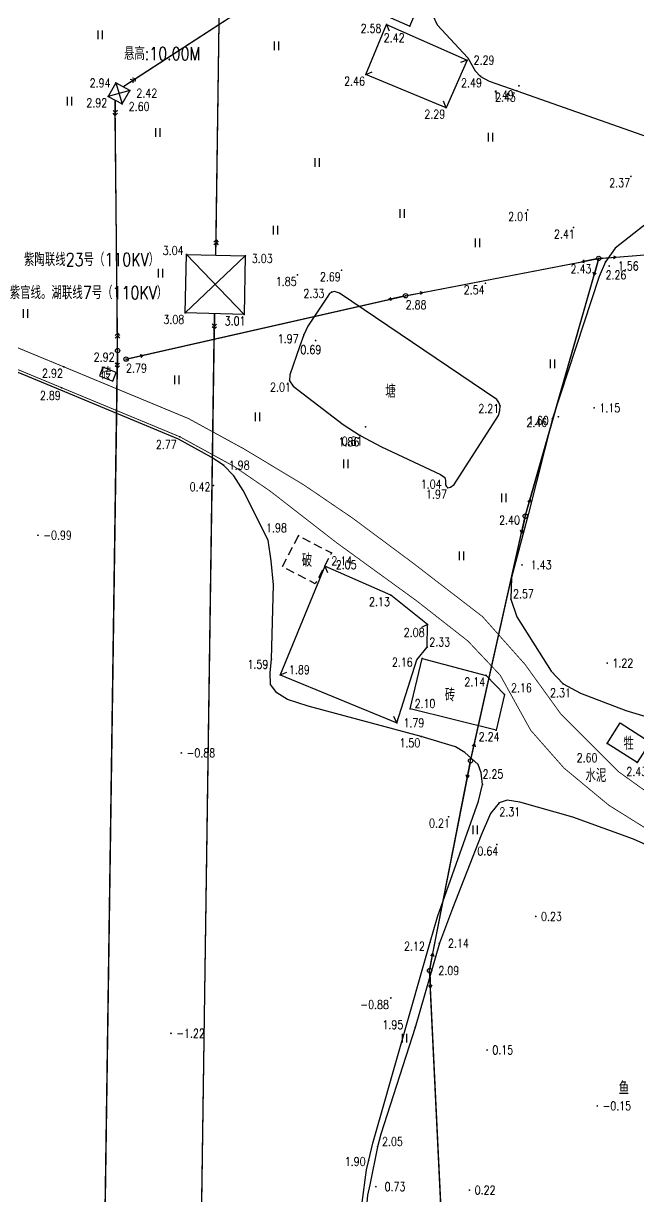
# Model space of a CAD drawing. Extents: x 500064 to 501389, y 2542464 to 2545400.
# Drawn here: x 500765 to 500835.7, y 2543821.3 to 2543956.4 of the extents above; entities that cross this region are included whole.
import ezdxf
from ezdxf.enums import TextEntityAlignment as Align

# ---------------------------------------------------------------- set-up
doc = ezdxf.new("R2010")
doc.units = 0
doc.header["$LTSCALE"] = 0.5
doc.linetypes.add('X5', pattern=[3, 2, -1])
doc.layers.get('0').update_dxf_attribs({"linetype": 'CONTINUOUS', "lineweight": 5})
doc.layers.add('GCD', color=8, linetype='CONTINUOUS')
doc.layers.add('地形图', color=8, linetype='CONTINUOUS')
doc.styles.add('HZ', font='romans.shx', dxfattribs={"width": 0.8, "bigfont": 'hztxt.shx'})
doc.linetypes.add('10421', pattern='A,2,[150,AAA.SHX,S=1,R=0,X=0,Y=1],1e-11', length=2)

# ---------------------------------------------------------------- blocks, each defined once
blk = doc.blocks.new('GC200')
at = {"linetype": 'Continuous', "const_width": 0.2, "flags": 128}
blk.add_lwpolyline([(-0.1, 0, 1), (0.1, 0, 1)], format="xyb", close=True, dxfattribs=at)
blk = doc.blocks.new('gc013b')
at = {"linetype": 'Continuous'}
blk.add_line((0.5, 0), (4, 0), dxfattribs=at)
at = {"linetype": 'Continuous', "flags": 128}
blk.add_lwpolyline([(3.39, 0.35), (4, 0), (3.39, -0.35)], dxfattribs=at)
blk = doc.blocks.new('gc170')
at = {"linetype": 'Continuous'}
blk.add_circle((0, 0), 0.5, dxfattribs=at)
blk = doc.blocks.new('gc121')
for p, q in [((-0.5, -1), (-0.5, 1)), ((0.5, -1), (0.5, 1))]:
    blk.add_line(p, q)
blk = doc.blocks.new('gc013a')
at = {"linetype": 'Continuous'}
blk.add_line((0.5, 0), (4, 0), dxfattribs=at)
at = {"linetype": 'Continuous', "flags": 128}
for points in [[(2.88, 0.5), (3.38, 0), (2.88, -0.5)], [(3.5, 0.5), (4, 0), (3.5, -0.5)]]:
    blk.add_lwpolyline(points, dxfattribs=at)

msp = doc.modelspace()

# ---------------------------------------------------------------- linework, layer by layer
at = {"layer": '地形图', "color": 1, "linetype": 'Continuous'}
for p, q in [((500787.16, 2543931.44), (500790.64, 2544175.49)), ((500790.51, 2543929.61), (500783.58, 2543923.04)), ((500783.76, 2543929.77), (500790.38, 2543922.85)), ((500783.7, 2543692.78), (500786.95, 2543921.2))]:
    msp.add_line(p, q, dxfattribs=at)
at = {"layer": '地形图', "linetype": 'Continuous'}
for p, q in [((500777.88, 2543950.02), (500837.52, 2543988.75)), ((500806.77, 2543956.24), (500807.07, 2543955.5)), ((500816.02, 2543952.14), (500815.27, 2543951.86)), ((500775.6, 2543949.51), (500776.34, 2543947.09)), ((500804.38, 2543950.47), (500805.12, 2543950.78)), ((500777.23, 2543948.63), (500774.72, 2543947.96)), ((500813.6, 2543946.66), (500813.31, 2543947.4)), ((500775.8, 2543920.7), (500775.55, 2543945.78)), ((500833.17, 2543929.47), (500858.45, 2543931.47)), ((500810.91, 2543925.4), (500829.21, 2543928.93)), ((500823.26, 2543901.57), (500830.63, 2543927.39)), ((500778.74, 2543918.16), (500807, 2543924.58)), ((500773.69, 2543770.87), (500775.79, 2543916.7)), ((500816.87, 2543873.44), (500822.27, 2543897.7)), ((500799.66, 2543893.9), (500799.96, 2543893.15)), ((500811.48, 2543887.16), (500810.76, 2543886.82)), ((500794.53, 2543881.37), (500795.27, 2543881.68)), ((500807.95, 2543875.85), (500807.61, 2543876.58)), ((500812.1, 2543849.3), (500816.05, 2543869.52)), ((500813.41, 2543811.99), (500811.81, 2543845.34))]:
    msp.add_line(p, q, dxfattribs=at)
at = {"layer": '地形图', "color": 1, "linetype": 'Continuous', "flags": 128}
for points in [[(500787.13, 2543929.69), (500790.66, 2544177.24)], [(500783.67, 2543691.03), (500786.98, 2543922.95)]]:
    msp.add_lwpolyline(points, dxfattribs=at)
at = {"layer": '地形图', "linetype": 'Continuous', "flags": 128}
for points in [[(500831.17, 2543929.31), (500860.44, 2543931.63), (500883.63, 2543932.91), (500886.4, 2543955.65), (500889.42, 2543980.59), (500895.48, 2544025.47), (500897.92, 2544041.24)], [(500776.42, 2543949.07), (500839.2, 2543989.84), (500903.39, 2544032.65)], [(500773.66, 2543768.87), (500775.82, 2543918.7), (500775.53, 2543947.53)], [(500813.51, 2543809.99), (500811.71, 2543847.34), (500816.43, 2543871.49), (500822.71, 2543899.65), (500831.17, 2543929.31)]]:
    msp.add_lwpolyline(points, dxfattribs=at)
at = {"layer": '地形图', "linetype": '10421', "flags": 128}
for points in [[(500832.96, 2543987.55), (500831.09, 2543987.76), (500827.59, 2543987.4), (500824.38, 2543986.73), (500821.81, 2543985.91), (500820.35, 2543984.88), (500814.97, 2543975.73), (500814.13, 2543973.71), (500813.57, 2543971.55), (500812.89, 2543966.06), (500812.41, 2543961.98), (500812.16, 2543959.79), (500812.06, 2543958.68), (500812.09, 2543957.26), (500812.57, 2543956.19), (500816.1, 2543952.4), (500816.95, 2543950.9), (500817.58, 2543950.27), (500818.55, 2543949.7), (500821.73, 2543948.61), (500838.21, 2543942.81), (500840.47, 2543942.16), (500850.82, 2543939.26), (500853, 2543938.49), (500857.13, 2543936.63), (500859.1, 2543935.56), (500861.95, 2543934.65), (500865.21, 2543934.14), (500866.86, 2543934.26), (500871.82, 2543935.36), (500874.23, 2543936.07), (500876.19, 2543936.89), (500878.35, 2543938.33), (500880.77, 2543940.28), (500881.85, 2543941.43), (500883.42, 2543943.47), (500884.27, 2543944.67), (500884.63, 2543946.07), (500885.25, 2543951.37), (500886.1, 2543958.29), (500885.94, 2543960.24), (500885.09, 2543962.65), (500883.57, 2543965.52), (500881.84, 2543967.92), (500879.31, 2543970.09), (500872.84, 2543973.26), (500862.12, 2543977.08), (500848.14, 2543981.4), (500844.16, 2543982.95), (500838.34, 2543985.48), (500834.56, 2543987.08)], [(500844.44, 2543935.19), (500841.61, 2543935.15), (500838.85, 2543934.76), (500836.8, 2543933.44), (500833.06, 2543930.5), (500831.95, 2543928.91), (500831.21, 2543927.22), (500825.83, 2543910.87), (500823.07, 2543899.96), (500821.14, 2543892.59), (500821.05, 2543890.1), (500821.75, 2543888.04), (500825.68, 2543881.8), (500827.07, 2543880.36), (500829.05, 2543879.28), (500834.29, 2543877.27), (500838.37, 2543876.05), (500841.64, 2543875.73), (500843.64, 2543875.69), (500846.23, 2543876.36), (500848.44, 2543877.11), (500851.63, 2543879.21), (500853.99, 2543880.98), (500855.75, 2543882.8), (500858.78, 2543887.08), (500859.24, 2543888.31), (500859.39, 2543889.32), (500859.39, 2543890.35), (500859.22, 2543892.26), (500859.2, 2543894.09), (500859.34, 2543895.4), (500859.69, 2543897.39), (500860.43, 2543900.88), (500862.54, 2543910.19), (500862.74, 2543911.86), (500862.87, 2543915.72), (500862.77, 2543920.77), (500862.2, 2543924.34), (500861.33, 2543926.76), (500860.12, 2543928.75), (500858.78, 2543930.23), (500855.71, 2543932.04), (500852.4, 2543933.41), (500848.82, 2543934.34)], [(500782.84, 2543908.52), (500769.27, 2543914.16), (500759.45, 2543918.22), (500747.75, 2543922.64), (500731.64, 2543928.24), (500723.03, 2543931.21), (500718.09, 2543932.68), (500714.31, 2543933.42), (500710.85, 2543933.91), (500705.39, 2543933.72), (500704.59, 2543933.57), (500704.04, 2543933.34), (500703.35, 2543932.8), (500702.93, 2543932.24), (500699.34, 2543925.43), (500698.68, 2543923.5), (500698.33, 2543921.66), (500697.88, 2543915.11), (500697.5, 2543912.9), (500696.41, 2543910.97), (500696.41, 2543910.97), (500696, 2543909.97), (500695.63, 2543908.94), (500692.71, 2543898.33), (500692.49, 2543897.83), (500692.13, 2543897.39), (500691.79, 2543897.23), (500691.39, 2543897.16), (500688.87, 2543898.29), (500688.53, 2543898.32), (500688.31, 2543898.23), (500688.09, 2543898.06), (500687.96, 2543897.72), (500686.68, 2543894.79), (500686.14, 2543892.95), (500682.55, 2543876.42), (500680.63, 2543868.61), (500680.55, 2543867.87), (500680.53, 2543866.94), (500680.7, 2543865.12), (500682.73, 2543859.59), (500684.15, 2543853.68), (500684.28, 2543853.43), (500684.41, 2543853.25), (500684.75, 2543853.19), (500685.18, 2543853.33), (500686.2, 2543854.05), (500686.52, 2543854.16), (500686.81, 2543854.17), (500687.03, 2543854.13), (500687.27, 2543854.03), (500689.01, 2543852.72), (500689.13, 2543852.51), (500689.16, 2543852.27), (500689.14, 2543851.86), (500688.82, 2543851.52), (500688.78, 2543851.34), (500688.94, 2543851.14), (500690.06, 2543850.53), (500694.72, 2543848.38), (500698.22, 2543846.85), (500701.66, 2543845.59), (500706.49, 2543844.06), (500708.41, 2543843.56), (500711.04, 2543842.94), (500712.15, 2543842.57), (500713.2, 2543841.98), (500715.47, 2543840.06), (500716.17, 2543839.62), (500718.79, 2543838.25), (500719.56, 2543838.03), (500720.1, 2543837.96), (500720.68, 2543838.18), (500721.78, 2543839.27), (500721.99, 2543839.41), (500722.21, 2543839.46), (500722.53, 2543839.33), (500723.07, 2543838.86), (500723.14, 2543838.56), (500723.1, 2543838.2), (500722.17, 2543836.85), (500722.02, 2543836.31), (500722.14, 2543835.72), (500722.9, 2543834.42), (500723.11, 2543833.6), (500723.03, 2543833.07), (500722.85, 2543832.56), (500720.73, 2543828.45), (500719.81, 2543826.95), (500715.98, 2543822.99), (500715.4, 2543822.27), (500714.79, 2543821.37), (500714.17, 2543820.2), (500713.77, 2543819), (500713.45, 2543817.86), (500711.08, 2543806.25), (500709.06, 2543798.91), (500708.74, 2543797.44), (500708.66, 2543796.05), (500708.98, 2543791.19), (500708.96, 2543790.31), (500708.82, 2543788.52), (500708.86, 2543787.16), (500709.06, 2543786.56), (500709.29, 2543786.11), (500710.01, 2543785.72), (500711.61, 2543785.53), (500721.99, 2543786.03), (500725.68, 2543786.03), (500728.96, 2543785.82), (500730.89, 2543785.62), (500732.68, 2543785.31), (500733.94, 2543784.97), (500734.84, 2543784.62), (500741.46, 2543780.57), (500742.29, 2543779.92), (500743.02, 2543779.26), (500743.99, 2543778), (500745.28, 2543776.8), (500746.93, 2543775.81), (500750.25, 2543774.15), (500751.96, 2543773.58), (500760.08, 2543771.71), (500763.51, 2543770.81), (500764.92, 2543770.6), (500766.61, 2543770.41), (500772.83, 2543770.22), (500774.21, 2543770.32), (500777.61, 2543771.13), (500778.26, 2543771.17), (500779.04, 2543771.18), (500779.91, 2543770.96), (500780.3, 2543770.94), (500781.2, 2543771.1), (500783.61, 2543771.53), (500784.07, 2543771.76), (500784.49, 2543772.06), (500784.96, 2543772.58), (500785.29, 2543773.07), (500790.55, 2543783.68), (500792.05, 2543786.36), (500794.85, 2543790.52), (500795.47, 2543791.81), (500795.64, 2543792.57), (500795.73, 2543793.63), (500795.44, 2543794.23), (500794.82, 2543794.75), (500792.95, 2543795.17), (500792.8, 2543795.31), (500792.74, 2543795.44), (500792.74, 2543795.71), (500792.85, 2543795.95), (500795.92, 2543800.99), (500802.53, 2543813.48), (500803.52, 2543815.75), (500803.85, 2543817.69), (500803.97, 2543820.64), (500804.44, 2543824.39), (500804.7, 2543825.52), (500805.17, 2543827.46), (500811.76, 2543850.6), (500812.6, 2543853.51), (500817.33, 2543866.85), (500817.8, 2543868.77), (500817.66, 2543870.1), (500817.29, 2543871.05), (500815.75, 2543872.43), (500814.7, 2543873.09), (500810.74, 2543874.3), (500797.75, 2543877.78), (500795.38, 2543878.55), (500794.12, 2543879.3), (500793.42, 2543880.27), (500793.37, 2543881.61), (500793.51, 2543883.19), (500793.77, 2543891.76), (500793.49, 2543894.49), (500793.14, 2543896.89), (500790.28, 2543902.61), (500789.19, 2543904.3), (500788.01, 2543905.52), (500786.58, 2543906.45)], [(500819.81, 2543912.33), (500819.66, 2543912.71), (500819.44, 2543913.06), (500801.35, 2543925.31), (500800.78, 2543925.49), (500800.45, 2543925.43), (500800.21, 2543925.27), (500800, 2543924.97), (500797.71, 2543921.53), (500797.25, 2543920.52), (500796.73, 2543919.14), (500795.62, 2543915.92), (500795.6, 2543915.24), (500796.01, 2543914.59), (500801.76, 2543910.21), (500803.72, 2543908.94), (500806.18, 2543907.63), (500812.96, 2543904.43), (500813.45, 2543904.08), (500813.55, 2543903.8), (500813.53, 2543903.26), (500813.64, 2543903.05), (500813.8, 2543902.92), (500814.1, 2543902.97), (500814.52, 2543903.28), (500819.63, 2543911.23), (500819.79, 2543911.82)]]:
    msp.add_lwpolyline(points, close=True, dxfattribs=at)
at = {"layer": '地形图', "linetype": 'Continuous', "flags": 128}
for points, elevation in [([(500811.6, 2543961.12), (500809.11, 2543962.37), (500806.92, 2543957.17), (500809.43, 2543956.06)], 2.47), ([(500816.02, 2543952.14), (500813.6, 2543946.66), (500804.38, 2543950.47), (500806.77, 2543956.24)], 2.29)]:
    msp.add_lwpolyline(points, close=True, dxfattribs=dict(at, elevation=elevation))
for points in [[(500777.23, 2543948.63), (500775.6, 2543949.51), (500774.72, 2543947.96), (500776.34, 2543947.09)], [(500794.53, 2543881.37), (500807.95, 2543875.85), (500810.24, 2543883.12), (500811.42, 2543884.56), (500811.48, 2543887.16), (500807.25, 2543890.55), (500799.66, 2543893.9)], [(500810.87, 2543883.27), (500818.2, 2543881.31), (500820.32, 2543879.13), (500819.35, 2543875.01), (500809.48, 2543877.47)], [(500837.1, 2543873.65), (500835.59, 2543871.29), (500832.12, 2543873.49), (500833.62, 2543875.85)]]:
    msp.add_lwpolyline(points, close=True, dxfattribs=at)
at = {"layer": '地形图', "linetype": 'Continuous', "elevation": 2.79, "flags": 128}
msp.add_lwpolyline([(500776.79, 2543917.72), (500808.95, 2543925.02), (500831.17, 2543929.31)], dxfattribs=at)
at = {"layer": '地形图', "color": 1, "linetype": 'Continuous', "flags": 128}
msp.add_lwpolyline([(500783.76, 2543929.77), (500790.51, 2543929.61), (500790.38, 2543922.85), (500783.58, 2543923.04)], close=True, dxfattribs=at)
at = {"layer": '地形图', "linetype": 'Continuous', "const_width": 0.1, "flags": 128}
for points in [[(500760.41, 2543920.65), (500770.27, 2543916.57), (500783.97, 2543910.88), (500790.37, 2543907.38), (500797.26, 2543903.23), (500802.81, 2543899.45), (500809.72, 2543894.31), (500817.8, 2543888.08), (500822.68, 2543882.59), (500826.81, 2543876.87), (500833.41, 2543870.26), (500838.01, 2543866.95), (500844.09, 2543863.73), (500861.04, 2543855.29)], [(500759.56, 2543918.5), (500769.38, 2543914.43), (500782.97, 2543908.79), (500789.25, 2543905.35), (500793.37, 2543902.53), (500801.01, 2543896.59), (500810.23, 2543889.89), (500816.11, 2543885.28), (500819.84, 2543881.33), (500823.34, 2543875), (500827.17, 2543870.65), (500832.33, 2543866.37), (500839.89, 2543861.65), (500846.99, 2543858.27), (500860.34, 2543851.93)]]:
    msp.add_lwpolyline(points, dxfattribs=at)
at = {"layer": '地形图', "linetype": 'Continuous', "ltscale": 10}
msp.add_lwpolyline([(500775.27, 2543915.2), (500775.66, 2543916.19), (500774.12, 2543916.8), (500773.73, 2543915.81)], close=True, dxfattribs=at)
at = {"layer": '地形图', "linetype": 'X5', "flags": 128}
msp.add_lwpolyline([(500794.77, 2543893.86), (500796.64, 2543897.4), (500800.42, 2543895.41), (500798.56, 2543891.87)], close=True, dxfattribs=at)
at = {"layer": '地形图', "linetype": '10421', "elevation": 2.19, "flags": 128}
msp.add_lwpolyline([(500853.22, 2543854.37), (500835.18, 2543862.45), (500828.2, 2543865), (500822.09, 2543866.73), (500820.63, 2543866.95), (500819.73, 2543866.66), (500818.72, 2543865.42), (500817.63, 2543862.94), (500814.35, 2543854.47), (500812.83, 2543850.48), (500810.04, 2543840.81), (500806.11, 2543828.51), (500805.73, 2543827.06), (500804.84, 2543822.68), (500804.57, 2543821.48), (500804.45, 2543820.24), (500804.76, 2543818.75), (500805.36, 2543817.46), (500806.18, 2543816.57), (500807.47, 2543815.7), (500811.05, 2543814.56), (500823.93, 2543809.33), (500831.71, 2543807.29), (500837.09, 2543805.63), (500841.31, 2543804.32), (500842.98, 2543803.99), (500843.97, 2543804.05), (500845.25, 2543804.77), (500846, 2543805.75), (500846.4, 2543806.94), (500846.68, 2543807.66), (500850.31, 2543816.11), (500852.77, 2543819.67), (500854.01, 2543822.11), (500855.25, 2543824.92), (500855.95, 2543828.51), (500856.07, 2543830.21), (500856.39, 2543835.01), (500856.71, 2543836.73), (500857.24, 2543838.89), (500858.52, 2543842.04), (500858.27, 2543843.71), (500857.56, 2543845.89), (500857.19, 2543847.42), (500855.44, 2543847.56), (500855.8, 2543852.04), (500854.82, 2543853.15)], close=True, dxfattribs=at)

# ---------------------------------------------------------------- block references
at = {"layer": '地形图', "linetype": 'Continuous'}
ref = msp.add_blockref('GC200', (500806.77, 2543956.24, 2.58), dxfattribs=dict(at, xscale=0.5, yscale=0.5, zscale=0.5))
ref.add_attrib('height', '2.58', dxfattribs={"layer": 'GCD', "linetype": 'Continuous', "height": 1, "style": 'HZ', "width": 0.8}).set_placement((500803.77, 2543955.79, 2.58), align=Align.MIDDLE_LEFT)
at = {"layer": '地形图', "linetype": 'Continuous', "xscale": 0.5, "yscale": 0.5}
for name, p in [('gc121', (500773.83, 2543955.05)), ('gc121', (500794.12, 2543953.79)), ('gc121', (500770.3, 2543947.41)), ('gc121', (500780.45, 2543943.79)), ('gc121', (500818.73, 2543943.27)), ('gc121', (500798.8, 2543940.36)), ('gc121', (500808.59, 2543934.47)), ('gc121', (500794, 2543932.56)), ('gc121', (500817.23, 2543931.09)), ('gc170', (500831.17, 2543929.31)), ('gc121', (500780.77, 2543927.62)), ('gc170', (500808.95, 2543925.02)), ('gc121', (500765.25, 2543922.97)), ('gc170', (500775.82, 2543918.7)), ('gc170', (500776.79, 2543917.72)), ('gc121', (500825.86, 2543917.18)), ('gc121', (500782.65, 2543915.34)), ('gc121', (500791.93, 2543911.07)), ('gc121', (500802.08, 2543905.67)), ('gc121', (500820.25, 2543901.75)), ('gc170', (500822.71, 2543899.65)), ('gc121', (500815.41, 2543895.07)), ('gc170', (500816.43, 2543871.49)), ('gc121', (500816.98, 2543863.53)), ('gc170', (500811.71, 2543847.34)), ('gc121', (500808.85, 2543839.58))]:
    msp.add_blockref(name, p, dxfattribs=at)
at = {"layer": '地形图', "linetype": 'Continuous'}
ref = msp.add_blockref('GC200', (500809.43, 2543956.06, 2.42), dxfattribs=dict(at, xscale=0.5, yscale=0.5, zscale=0.5))
ref.add_attrib('height', '2.42', dxfattribs={"layer": 'GCD', "linetype": 'Continuous', "height": 1, "style": 'HZ', "width": 0.8}).set_placement((500806.43, 2543954.71, 2.42), align=Align.MIDDLE_LEFT)
ref = msp.add_blockref('GC200', (500816.02, 2543952.14, 2.29), dxfattribs=dict(at, xscale=0.5, yscale=0.5, zscale=0.5))
ref.add_attrib('height', '2.29', dxfattribs={"layer": 'GCD', "linetype": 'Continuous', "height": 1, "style": 'HZ', "width": 0.8}).set_placement((500816.77, 2543952.14, 2.29), align=Align.MIDDLE_LEFT)
ref = msp.add_blockref('GC200', (500775.6, 2543949.51, 2.94), dxfattribs=dict(at, xscale=0.5, yscale=0.5, zscale=0.5))
ref.add_attrib('height', '2.94', dxfattribs={"layer": 'GCD', "linetype": 'Continuous', "height": 1, "style": 'HZ', "width": 0.8}).set_placement((500772.6, 2543949.51, 2.94), align=Align.MIDDLE_LEFT)
at = {"layer": '地形图', "linetype": 'Continuous', "yscale": 0.5}
for name, p, xscale, rotation in [('gc013a', (500776.21, 2543948.94), 0.4999999999092162, 32.99495395497444), ('gc013a', (500775.53, 2543947.78), 0.5000000002215287, 270.5721238480321), ('gc013a', (500787.13, 2543929.44), 0.5000000000168668, 89.18355936545538), ('gc013b', (500831.17, 2543929.31), 0.4999999999770872, 190.9252029123362), ('gc013b', (500831.17, 2543929.31), 0.4999999999985168, 4.534005367584557), ('gc013b', (500831.17, 2543929.31), 0.5000000000041401, 254.0663406983981), ('gc013b', (500808.95, 2543925.02), 0.4999999999770872, 10.92520291233622), ('gc013b', (500808.95, 2543925.02), 0.5000000000199118, 192.7934070657728), ('gc013a', (500786.98, 2543923.2), 0.5000000000800737, 269.1831994300582), ('gc013a', (500775.82, 2543918.7), 0.5000000002215287, 90.57212384803212), ('gc013a', (500775.82, 2543918.7), 0.4999999998077668, 269.1731714802733), ('gc013b', (500776.79, 2543917.72), 0.5000000000199118, 12.79340706577281), ('gc013b', (500822.71, 2543899.65), 0.5000000000041401, 74.06634069839807), ('gc013b', (500822.71, 2543899.65), 0.499999999810155, 257.4383402779631), ('gc013b', (500816.43, 2543871.49), 0.499999999810155, 77.43834027796309), ('gc013b', (500816.43, 2543871.49), 0.4999999999876352, 258.9394750973649), ('gc013b', (500811.71, 2543847.34), 0.4999999999876352, 78.93947509736495), ('gc013b', (500811.71, 2543847.34), 0.5000000001911297, 272.7514552664278)]:
    msp.add_blockref(name, p, dxfattribs=dict(at, xscale=xscale, rotation=rotation))
at = {"layer": '地形图', "linetype": 'Continuous'}
ref = msp.add_blockref('GC200', (500804.38, 2543950.47, 2.46), dxfattribs=dict(at, xscale=0.5, yscale=0.5, zscale=0.5))
ref.add_attrib('height', '2.46', dxfattribs={"layer": 'GCD', "linetype": 'Continuous', "height": 1, "style": 'HZ', "width": 0.8}).set_placement((500801.88, 2543949.72, 2.46), align=Align.MIDDLE_LEFT)
ref = msp.add_blockref('GC200', (500817.58, 2543950.27, 2.49), dxfattribs=dict(at, xscale=0.5, yscale=0.5, zscale=0.5))
ref.add_attrib('height', '2.49', dxfattribs={"layer": 'GCD', "linetype": 'Continuous', "height": 1, "style": 'HZ', "width": 0.8}).set_placement((500815.33, 2543949.52, 2.49), align=Align.MIDDLE_LEFT)
ref = msp.add_blockref('GC200', (500777.23, 2543948.63, 2.42), dxfattribs=dict(at, xscale=0.5, yscale=0.5, zscale=0.5))
ref.add_attrib('height', '2.42', dxfattribs={"layer": 'GCD', "linetype": 'Continuous', "height": 1, "style": 'HZ', "width": 0.8}).set_placement((500777.98, 2543948.33, 2.42), align=Align.MIDDLE_LEFT)
ref = msp.add_blockref('GC200', (500821.99, 2543949.18, 1.49), dxfattribs=dict(at, xscale=0.5, yscale=0.5, zscale=0.5))
ref.add_attrib('height', '1.49', dxfattribs={"layer": 'GCD', "linetype": 'Continuous', "height": 1, "style": 'HZ', "width": 0.8}).set_placement((500818.99, 2543948.13, 1.49), align=Align.MIDDLE_LEFT)
ref = msp.add_blockref('GC200', (500821.73, 2543948.61, 2.43), dxfattribs=dict(at, xscale=0.5, yscale=0.5, zscale=0.5))
ref.add_attrib('height', '2.43', dxfattribs={"layer": 'GCD', "linetype": 'Continuous', "height": 1, "style": 'HZ', "width": 0.8}).set_placement((500819.23, 2543947.86, 2.43), align=Align.MIDDLE_LEFT)
ref = msp.add_blockref('GC200', (500774.72, 2543947.96, 2.92), dxfattribs=dict(at, xscale=0.5, yscale=0.5, zscale=0.5))
ref.add_attrib('height', '2.92', dxfattribs={"layer": 'GCD', "linetype": 'Continuous', "height": 1, "style": 'HZ', "width": 0.8}).set_placement((500772.22, 2543947.22, 2.92), align=Align.MIDDLE_LEFT)
ref = msp.add_blockref('GC200', (500776.34, 2543947.09, 2.6), dxfattribs=dict(at, xscale=0.5, yscale=0.5, zscale=0.5))
ref.add_attrib('height', '2.60', dxfattribs={"layer": 'GCD', "linetype": 'Continuous', "height": 1, "style": 'HZ', "width": 0.8}).set_placement((500777.09, 2543946.79, 2.6), align=Align.MIDDLE_LEFT)
ref = msp.add_blockref('GC200', (500813.6, 2543946.66, 2.29), dxfattribs=dict(at, xscale=0.5, yscale=0.5, zscale=0.5))
ref.add_attrib('height', '2.29', dxfattribs={"layer": 'GCD', "linetype": 'Continuous', "height": 1, "style": 'HZ', "width": 0.8}).set_placement((500811.1, 2543945.91, 2.29), align=Align.MIDDLE_LEFT)
ref = msp.add_blockref('GC200', (500834.87, 2543938.76, 2.37), dxfattribs=dict(at, xscale=0.5, yscale=0.5, zscale=0.5))
ref.add_attrib('height', '2.37', dxfattribs={"layer": 'GCD', "linetype": 'Continuous', "height": 1, "style": 'HZ', "width": 0.8}).set_placement((500832.37, 2543938.01, 2.37), align=Align.MIDDLE_LEFT)
ref = msp.add_blockref('GC200', (500823, 2543934.89, 2.01), dxfattribs=dict(at, xscale=0.5, yscale=0.5, zscale=0.5))
ref.add_attrib('height', '2.01', dxfattribs={"layer": 'GCD', "linetype": 'Continuous', "height": 1, "style": 'HZ', "width": 0.8}).set_placement((500820.75, 2543934.14, 2.01), align=Align.MIDDLE_LEFT)
ref = msp.add_blockref('GC200', (500828.26, 2543932.87, 2.41), dxfattribs=dict(at, xscale=0.5, yscale=0.5, zscale=0.5))
ref.add_attrib('height', '2.41', dxfattribs={"layer": 'GCD', "linetype": 'Continuous', "height": 1, "style": 'HZ', "width": 0.8}).set_placement((500826.01, 2543932.12, 2.41), align=Align.MIDDLE_LEFT)
ref = msp.add_blockref('GC200', (500783.76, 2543929.77, 3.04), dxfattribs=dict(at, xscale=0.5, yscale=0.5, zscale=0.5))
ref.add_attrib('height', '3.04', dxfattribs={"layer": 'GCD', "linetype": 'Continuous', "height": 1, "style": 'HZ', "width": 0.8}).set_placement((500781.01, 2543930.22, 3.04), align=Align.MIDDLE_LEFT)
ref = msp.add_blockref('GC200', (500790.51, 2543929.61, 3.03), dxfattribs=dict(at, xscale=0.5, yscale=0.5, zscale=0.5))
ref.add_attrib('height', '3.03', dxfattribs={"layer": 'GCD', "linetype": 'Continuous', "height": 1, "style": 'HZ', "width": 0.8}).set_placement((500791.26, 2543929.31, 3.03), align=Align.MIDDLE_LEFT)
ref = msp.add_blockref('GC200', (500831.17, 2543929.31, 2.43), dxfattribs=dict(at, xscale=0.5, yscale=0.5, zscale=0.5))
ref.add_attrib('height', '2.43', dxfattribs={"layer": 'GCD', "linetype": 'Continuous', "height": 1, "style": 'HZ', "width": 0.8}).set_placement((500827.92, 2543928.11, 2.43), align=Align.MIDDLE_LEFT)
ref = msp.add_blockref('GC200', (500801.59, 2543927.95, 2.69), dxfattribs=dict(at, xscale=0.5, yscale=0.5, zscale=0.5))
ref.add_attrib('height', '2.69', dxfattribs={"layer": 'GCD', "linetype": 'Continuous', "height": 1, "style": 'HZ', "width": 0.8}).set_placement((500799.09, 2543927.2, 2.69), align=Align.MIDDLE_LEFT)
ref = msp.add_blockref('GC200', (500831.95, 2543928.91, 2.26), dxfattribs=dict(at, xscale=0.5, yscale=0.5, zscale=0.5))
ref.add_attrib('height', '2.26', dxfattribs={"layer": 'GCD', "linetype": 'Continuous', "height": 1, "style": 'HZ', "width": 0.8}).set_placement((500831.95, 2543927.41, 2.26), align=Align.MIDDLE_LEFT)
ref = msp.add_blockref('GC200', (500832.37, 2543928.44, 1.56), dxfattribs=dict(at, xscale=0.5, yscale=0.5, zscale=0.5))
ref.add_attrib('height', '1.56', dxfattribs={"layer": 'GCD', "linetype": 'Continuous', "height": 1, "style": 'HZ', "width": 0.8}).set_placement((500833.37, 2543928.44, 1.56), align=Align.MIDDLE_LEFT)
ref = msp.add_blockref('GC200', (500796.51, 2543927.41, 1.85), dxfattribs=dict(at, xscale=0.5, yscale=0.5, zscale=0.5))
ref.add_attrib('height', '1.85', dxfattribs={"layer": 'GCD', "linetype": 'Continuous', "height": 1, "style": 'HZ', "width": 0.8}).set_placement((500794.01, 2543926.66, 1.85), align=Align.MIDDLE_LEFT)
ref = msp.add_blockref('GC200', (500818.13, 2543926.45, 2.54), dxfattribs=dict(at, xscale=0.5, yscale=0.5, zscale=0.5))
ref.add_attrib('height', '2.54', dxfattribs={"layer": 'GCD', "linetype": 'Continuous', "height": 1, "style": 'HZ', "width": 0.8}).set_placement((500815.63, 2543925.7, 2.54), align=Align.MIDDLE_LEFT)
ref = msp.add_blockref('GC200', (500800.45, 2543925.43, 2.33), dxfattribs=dict(at, xscale=0.5, yscale=0.5, zscale=0.5))
ref.add_attrib('height', '2.33', dxfattribs={"layer": 'GCD', "linetype": 'Continuous', "height": 1, "style": 'HZ', "width": 0.8}).set_placement((500797.2, 2543925.28, 2.33), align=Align.MIDDLE_LEFT)
ref = msp.add_blockref('GC200', (500808.95, 2543925.02, 2.88), dxfattribs=dict(at, xscale=0.5, yscale=0.5, zscale=0.5))
ref.add_attrib('height', '2.88', dxfattribs={"layer": 'GCD', "linetype": 'Continuous', "height": 1, "style": 'HZ', "width": 0.8}).set_placement((500808.95, 2543923.97, 2.88), align=Align.MIDDLE_LEFT)
ref = msp.add_blockref('GC200', (500783.58, 2543923.04, 3.08), dxfattribs=dict(at, xscale=0.5, yscale=0.5, zscale=0.5))
ref.add_attrib('height', '3.08', dxfattribs={"layer": 'GCD', "linetype": 'Continuous', "height": 1, "style": 'HZ', "width": 0.8}).set_placement((500781.08, 2543922.29, 3.08), align=Align.MIDDLE_LEFT)
ref = msp.add_blockref('GC200', (500790.38, 2543922.85, 3.01), dxfattribs=dict(at, xscale=0.5, yscale=0.5, zscale=0.5))
ref.add_attrib('height', '3.01', dxfattribs={"layer": 'GCD', "linetype": 'Continuous', "height": 1, "style": 'HZ', "width": 0.8}).set_placement((500788.13, 2543922.11, 3.01), align=Align.MIDDLE_LEFT)
ref = msp.add_blockref('GC200', (500797.25, 2543920.52, 1.97), dxfattribs=dict(at, xscale=0.5, yscale=0.5, zscale=0.5))
ref.add_attrib('height', '1.97', dxfattribs={"layer": 'GCD', "linetype": 'Continuous', "height": 1, "style": 'HZ', "width": 0.8}).set_placement((500794.25, 2543920.07, 1.97), align=Align.MIDDLE_LEFT)
ref = msp.add_blockref('GC200', (500798.6, 2543919.86, 0.69), dxfattribs=dict(at, xscale=0.5, yscale=0.5, zscale=0.5))
ref.add_attrib('height', '0.69', dxfattribs={"layer": 'GCD', "linetype": 'Continuous', "height": 1, "style": 'HZ', "width": 0.8}).set_placement((500796.85, 2543918.81, 0.69), align=Align.MIDDLE_LEFT)
ref = msp.add_blockref('GC200', (500775.82, 2543918.7, 2.92), dxfattribs=dict(at, xscale=0.5, yscale=0.5, zscale=0.5))
ref.add_attrib('height', '2.92', dxfattribs={"layer": 'GCD', "linetype": 'Continuous', "height": 1, "style": 'HZ', "width": 0.8}).set_placement((500773.07, 2543917.95, 2.92), align=Align.MIDDLE_LEFT)
ref = msp.add_blockref('GC200', (500776.79, 2543917.72, 2.79), dxfattribs=dict(at, xscale=0.5, yscale=0.5, zscale=0.5))
ref.add_attrib('height', '2.79', dxfattribs={"layer": 'GCD', "linetype": 'Continuous', "height": 1, "style": 'HZ', "width": 0.8}).set_placement((500776.79, 2543916.67, 2.79), align=Align.MIDDLE_LEFT)
ref = msp.add_blockref('GC200', (500769.63, 2543916.84, 2.92), dxfattribs=dict(at, xscale=0.5, yscale=0.5, zscale=0.5))
ref.add_attrib('height', '2.92', dxfattribs={"layer": 'GCD', "linetype": 'Continuous', "height": 1, "style": 'HZ', "width": 0.8}).set_placement((500767.13, 2543916.09, 2.92), align=Align.MIDDLE_LEFT)
ref = msp.add_blockref('GC200', (500769.38, 2543914.43, 2.89), dxfattribs=dict(at, xscale=0.5, yscale=0.5, zscale=0.5))
ref.add_attrib('height', '2.89', dxfattribs={"layer": 'GCD', "linetype": 'Continuous', "height": 1, "style": 'HZ', "width": 0.8}).set_placement((500766.88, 2543913.53, 2.89), align=Align.MIDDLE_LEFT)
ref = msp.add_blockref('GC200', (500795.6, 2543915.24, 2.01), dxfattribs=dict(at, xscale=0.5, yscale=0.5, zscale=0.5))
ref.add_attrib('height', '2.01', dxfattribs={"layer": 'GCD', "linetype": 'Continuous', "height": 1, "style": 'HZ', "width": 0.8}).set_placement((500793.35, 2543914.49, 2.01), align=Align.MIDDLE_LEFT)
ref = msp.add_blockref('GC200', (500819.81, 2543912.33, 2.21), dxfattribs=dict(at, xscale=0.5, yscale=0.5, zscale=0.5))
ref.add_attrib('height', '2.21', dxfattribs={"layer": 'GCD', "linetype": 'Continuous', "height": 1, "style": 'HZ', "width": 0.8}).set_placement((500817.31, 2543912.03, 2.21), align=Align.MIDDLE_LEFT)
ref = msp.add_blockref('GC200', (500830.64, 2543912.11, 1.15), dxfattribs=dict(at, xscale=0.5, yscale=0.5, zscale=0.5))
ref.add_attrib('height', '1.15', dxfattribs={"layer": 'GCD', "linetype": 'Continuous', "height": 1, "style": 'HZ', "width": 0.8}).set_placement((500831.24, 2543912.11, 1.15), align=Align.MIDDLE_LEFT)
ref = msp.add_blockref('GC200', (500825.83, 2543910.87, 2.46), dxfattribs=dict(at, xscale=0.5, yscale=0.5, zscale=0.5))
ref.add_attrib('height', '2.46', dxfattribs={"layer": 'GCD', "linetype": 'Continuous', "height": 1, "style": 'HZ', "width": 0.8}).set_placement((500822.83, 2543910.42, 2.46), align=Align.MIDDLE_LEFT)
ref = msp.add_blockref('GC200', (500826.52, 2543911.09, 1.6), dxfattribs=dict(at, xscale=0.5, yscale=0.5, zscale=0.5))
ref.add_attrib('height', '1.60', dxfattribs={"layer": 'GCD', "linetype": 'Continuous', "height": 1, "style": 'HZ', "width": 0.8}).set_placement((500823.02, 2543910.64, 1.6), align=Align.MIDDLE_LEFT)
ref = msp.add_blockref('GC200', (500803.72, 2543908.94, 1.86), dxfattribs=dict(at, xscale=0.5, yscale=0.5, zscale=0.5))
ref.add_attrib('height', '1.86', dxfattribs={"layer": 'GCD', "linetype": 'Continuous', "height": 1, "style": 'HZ', "width": 0.8}).set_placement((500801.22, 2543908.19, 1.86), align=Align.MIDDLE_LEFT)
ref = msp.add_blockref('GC200', (500804.34, 2543909.94, 0.81), dxfattribs=dict(at, xscale=0.5, yscale=0.5, zscale=0.5))
ref.add_attrib('height', '0.81', dxfattribs={"layer": 'GCD', "linetype": 'Continuous', "height": 1, "style": 'HZ', "width": 0.8}).set_placement((500801.59, 2543908.29, 0.81), align=Align.MIDDLE_LEFT)
ref = msp.add_blockref('GC200', (500782.97, 2543908.79, 2.77), dxfattribs=dict(at, xscale=0.5, yscale=0.5, zscale=0.5))
ref.add_attrib('height', '2.77', dxfattribs={"layer": 'GCD', "linetype": 'Continuous', "height": 1, "style": 'HZ', "width": 0.8}).set_placement((500780.22, 2543907.89, 2.77), align=Align.MIDDLE_LEFT)
ref = msp.add_blockref('GC200', (500788.01, 2543905.52, 1.98), dxfattribs=dict(at, xscale=0.5, yscale=0.5, zscale=0.5))
ref.add_attrib('height', '1.98', dxfattribs={"layer": 'GCD', "linetype": 'Continuous', "height": 1, "style": 'HZ', "width": 0.8}).set_placement((500788.61, 2543905.52, 1.98), align=Align.MIDDLE_LEFT)
ref = msp.add_blockref('GC200', (500813.45, 2543904.08, 1.04), dxfattribs=dict(at, xscale=0.5, yscale=0.5, zscale=0.5))
ref.add_attrib('height', '1.04', dxfattribs={"layer": 'GCD', "linetype": 'Continuous', "height": 1, "style": 'HZ', "width": 0.8}).set_placement((500810.7, 2543903.33, 1.04), align=Align.MIDDLE_LEFT)
ref = msp.add_blockref('GC200', (500786.85, 2543903.17, 0.42), dxfattribs=dict(at, xscale=0.5, yscale=0.5, zscale=0.5))
ref.add_attrib('height', '0.42', dxfattribs={"layer": 'GCD', "linetype": 'Continuous', "height": 1, "style": 'HZ', "width": 0.8}).set_placement((500784.1, 2543903.02, 0.42), align=Align.MIDDLE_LEFT)
ref = msp.add_blockref('GC200', (500813.8, 2543902.92, 1.97), dxfattribs=dict(at, xscale=0.5, yscale=0.5, zscale=0.5))
ref.add_attrib('height', '1.97', dxfattribs={"layer": 'GCD', "linetype": 'Continuous', "height": 1, "style": 'HZ', "width": 0.8}).set_placement((500811.3, 2543902.17, 1.97), align=Align.MIDDLE_LEFT)
ref = msp.add_blockref('GC200', (500822.71, 2543899.65, 2.4), dxfattribs=dict(at, xscale=0.5, yscale=0.5, zscale=0.5))
ref.add_attrib('height', '2.40', dxfattribs={"layer": 'GCD', "linetype": 'Continuous', "height": 1, "style": 'HZ', "width": 0.8}).set_placement((500819.71, 2543899.2, 2.4), align=Align.MIDDLE_LEFT)
ref = msp.add_blockref('GC200', (500796.64, 2543897.4, 1.98), dxfattribs=dict(at, xscale=0.5, yscale=0.5, zscale=0.5))
ref.add_attrib('height', '1.98', dxfattribs={"layer": 'GCD', "linetype": 'Continuous', "height": 1, "style": 'HZ', "width": 0.8}).set_placement((500792.89, 2543898.3, 1.98), align=Align.MIDDLE_LEFT)
ref = msp.add_blockref('GC200', (500766.66, 2543897.45, -0.99), dxfattribs=dict(at, xscale=0.5, yscale=0.5, zscale=0.5))
ref.add_attrib('height', '-0.99', dxfattribs={"layer": 'GCD', "linetype": 'Continuous', "height": 1, "style": 'HZ', "width": 0.8}).set_placement((500767.26, 2543897.45, -0.99), align=Align.MIDDLE_LEFT)
ref = msp.add_blockref('GC200', (500800.42, 2543895.41, 2.05), dxfattribs=dict(at, xscale=0.5, yscale=0.5, zscale=0.5))
ref.add_attrib('height', '2.05', dxfattribs={"layer": 'GCD', "linetype": 'Continuous', "height": 1, "style": 'HZ', "width": 0.8}).set_placement((500800.92, 2543894.06, 2.05), align=Align.MIDDLE_LEFT)
ref = msp.add_blockref('GC200', (500799.66, 2543893.9, 2.13), dxfattribs=dict(at, xscale=0.5, yscale=0.5, zscale=0.5))
ref.add_attrib('height', '2.14', dxfattribs={"layer": 'GCD', "linetype": 'Continuous', "height": 1, "style": 'HZ', "width": 0.8}).set_placement((500800.41, 2543894.5, 2.14), align=Align.MIDDLE_LEFT)
ref = msp.add_blockref('GC200', (500822.34, 2543894.03, 1.43), dxfattribs=dict(at, xscale=0.5, yscale=0.5, zscale=0.5))
ref.add_attrib('height', '1.43', dxfattribs={"layer": 'GCD', "linetype": 'Continuous', "height": 1, "style": 'HZ', "width": 0.8}).set_placement((500823.34, 2543894.03, 1.43), align=Align.MIDDLE_LEFT)
ref = msp.add_blockref('GC200', (500807.25, 2543890.55, 2.13), dxfattribs=dict(at, xscale=0.5, yscale=0.5, zscale=0.5))
ref.add_attrib('height', '2.13', dxfattribs={"layer": 'GCD', "linetype": 'Continuous', "height": 1, "style": 'HZ', "width": 0.8}).set_placement((500804.75, 2543889.8, 2.13), align=Align.MIDDLE_LEFT)
ref = msp.add_blockref('GC200', (500821.05, 2543890.1, 2.57), dxfattribs=dict(at, xscale=0.5, yscale=0.5, zscale=0.5))
ref.add_attrib('height', '2.57', dxfattribs={"layer": 'GCD', "linetype": 'Continuous', "height": 1, "style": 'HZ', "width": 0.8}).set_placement((500821.3, 2543890.71, 2.57), align=Align.MIDDLE_LEFT)
ref = msp.add_blockref('GC200', (500811.48, 2543887.16, 2.08), dxfattribs=dict(at, xscale=0.5, yscale=0.5, zscale=0.5))
ref.add_attrib('height', '2.08', dxfattribs={"layer": 'GCD', "linetype": 'Continuous', "height": 1, "style": 'HZ', "width": 0.8}).set_placement((500808.73, 2543886.26, 2.08), align=Align.MIDDLE_LEFT)
ref = msp.add_blockref('GC200', (500811.42, 2543884.56, 2.33), dxfattribs=dict(at, xscale=0.5, yscale=0.5, zscale=0.5))
ref.add_attrib('height', '2.33', dxfattribs={"layer": 'GCD', "linetype": 'Continuous', "height": 1, "style": 'HZ', "width": 0.8}).set_placement((500811.67, 2543885.16, 2.33), align=Align.MIDDLE_LEFT)
ref = msp.add_blockref('GC200', (500810.87, 2543883.27, 2.15), dxfattribs=dict(at, xscale=0.5, yscale=0.5, zscale=0.5))
ref.add_attrib('height', '2.16', dxfattribs={"layer": 'GCD', "linetype": 'Continuous', "height": 1, "style": 'HZ', "width": 0.8}).set_placement((500807.37, 2543882.83, 2.16), align=Align.MIDDLE_LEFT)
ref = msp.add_blockref('GC200', (500793.51, 2543883.19, 1.59), dxfattribs=dict(at, xscale=0.5, yscale=0.5, zscale=0.5))
ref.add_attrib('height', '1.59', dxfattribs={"layer": 'GCD', "linetype": 'Continuous', "height": 1, "style": 'HZ', "width": 0.8}).set_placement((500790.76, 2543882.59, 1.59), align=Align.MIDDLE_LEFT)
ref = msp.add_blockref('GC200', (500794.53, 2543881.37, 1.89), dxfattribs=dict(at, xscale=0.5, yscale=0.5, zscale=0.5))
ref.add_attrib('height', '1.89', dxfattribs={"layer": 'GCD', "linetype": 'Continuous', "height": 1, "style": 'HZ', "width": 0.8}).set_placement((500795.53, 2543881.97, 1.89), align=Align.MIDDLE_LEFT)
ref = msp.add_blockref('GC200', (500832.14, 2543882.74, 1.22), dxfattribs=dict(at, xscale=0.5, yscale=0.5, zscale=0.5))
ref.add_attrib('height', '1.22', dxfattribs={"layer": 'GCD', "linetype": 'Continuous', "height": 1, "style": 'HZ', "width": 0.8}).set_placement((500832.74, 2543882.74, 1.22), align=Align.MIDDLE_LEFT)
ref = msp.add_blockref('GC200', (500818.2, 2543881.31, 2.14), dxfattribs=dict(at, xscale=0.5, yscale=0.5, zscale=0.5))
ref.add_attrib('height', '2.14', dxfattribs={"layer": 'GCD', "linetype": 'Continuous', "height": 1, "style": 'HZ', "width": 0.8}).set_placement((500815.7, 2543880.56, 2.14), align=Align.MIDDLE_LEFT)
ref = msp.add_blockref('GC200', (500820.32, 2543879.13, 2.16), dxfattribs=dict(at, xscale=0.5, yscale=0.5, zscale=0.5))
ref.add_attrib('height', '2.16', dxfattribs={"layer": 'GCD', "linetype": 'Continuous', "height": 1, "style": 'HZ', "width": 0.8}).set_placement((500821.07, 2543879.88, 2.16), align=Align.MIDDLE_LEFT)
ref = msp.add_blockref('GC200', (500827.07, 2543880.36, 2.31), dxfattribs=dict(at, xscale=0.5, yscale=0.5, zscale=0.5))
ref.add_attrib('height', '2.31', dxfattribs={"layer": 'GCD', "linetype": 'Continuous', "height": 1, "style": 'HZ', "width": 0.8}).set_placement((500825.57, 2543879.31, 2.31), align=Align.MIDDLE_LEFT)
ref = msp.add_blockref('GC200', (500809.48, 2543877.47, 2.1), dxfattribs=dict(at, xscale=0.5, yscale=0.5, zscale=0.5))
ref.add_attrib('height', '2.10', dxfattribs={"layer": 'GCD', "linetype": 'Continuous', "height": 1, "style": 'HZ', "width": 0.8}).set_placement((500809.98, 2543878.07, 2.1), align=Align.MIDDLE_LEFT)
ref = msp.add_blockref('GC200', (500807.95, 2543875.85, 1.79), dxfattribs=dict(at, xscale=0.5, yscale=0.5, zscale=0.5))
ref.add_attrib('height', '1.79', dxfattribs={"layer": 'GCD', "linetype": 'Continuous', "height": 1, "style": 'HZ', "width": 0.8}).set_placement((500808.7, 2543875.85, 1.79), align=Align.MIDDLE_LEFT)
ref = msp.add_blockref('GC200', (500810.74, 2543874.3, 1.5), dxfattribs=dict(at, xscale=0.5, yscale=0.5, zscale=0.5))
ref.add_attrib('height', '1.50', dxfattribs={"layer": 'GCD', "linetype": 'Continuous', "height": 1, "style": 'HZ', "width": 0.8}).set_placement((500808.24, 2543873.55, 1.5), align=Align.MIDDLE_LEFT)
ref = msp.add_blockref('GC200', (500819.35, 2543875.01, 2.24), dxfattribs=dict(at, xscale=0.5, yscale=0.5, zscale=0.5))
ref.add_attrib('height', '2.24', dxfattribs={"layer": 'GCD', "linetype": 'Continuous', "height": 1, "style": 'HZ', "width": 0.8}).set_placement((500817.35, 2543874.26, 2.24), align=Align.MIDDLE_LEFT)
ref = msp.add_blockref('GC200', (500783.15, 2543872.39, -0.88), dxfattribs=dict(at, xscale=0.5, yscale=0.5, zscale=0.5))
ref.add_attrib('height', '-0.88', dxfattribs={"layer": 'GCD', "linetype": 'Continuous', "height": 1, "style": 'HZ', "width": 0.8}).set_placement((500783.75, 2543872.39, -0.88), align=Align.MIDDLE_LEFT)
ref = msp.add_blockref('GC200', (500832.12, 2543873.49, 2.6), dxfattribs=dict(at, xscale=0.5, yscale=0.5, zscale=0.5))
ref.add_attrib('height', '2.60', dxfattribs={"layer": 'GCD', "linetype": 'Continuous', "height": 1, "style": 'HZ', "width": 0.8}).set_placement((500828.62, 2543871.84, 2.6), align=Align.MIDDLE_LEFT)
ref = msp.add_blockref('GC200', (500835.59, 2543871.29, 2.43), dxfattribs=dict(at, xscale=0.5, yscale=0.5, zscale=0.5))
ref.add_attrib('height', '2.43', dxfattribs={"layer": 'GCD', "linetype": 'Continuous', "height": 1, "style": 'HZ', "width": 0.8}).set_placement((500834.34, 2543870.24, 2.43), align=Align.MIDDLE_LEFT)
ref = msp.add_blockref('GC200', (500817.8, 2543868.77, 2.25), dxfattribs=dict(at, xscale=0.5, yscale=0.5, zscale=0.5))
ref.add_attrib('height', '2.25', dxfattribs={"layer": 'GCD', "linetype": 'Continuous', "height": 1, "style": 'HZ', "width": 0.8}).set_placement((500817.8, 2543869.97, 2.25), align=Align.MIDDLE_LEFT)
ref = msp.add_blockref('GC200', (500819.73, 2543866.66, 2.31), dxfattribs=dict(at, xscale=0.5, yscale=0.5, zscale=0.5))
ref.add_attrib('height', '2.31', dxfattribs={"layer": 'GCD', "linetype": 'Continuous', "height": 1, "style": 'HZ', "width": 0.8}).set_placement((500819.73, 2543865.61, 2.31), align=Align.MIDDLE_LEFT)
ref = msp.add_blockref('GC200', (500813.9, 2543865.05, 0.21), dxfattribs=dict(at, xscale=0.5, yscale=0.5, zscale=0.5))
ref.add_attrib('height', '0.21', dxfattribs={"layer": 'GCD', "linetype": 'Continuous', "height": 1, "style": 'HZ', "width": 0.8}).set_placement((500811.65, 2543864.3, 0.21), align=Align.MIDDLE_LEFT)
ref = msp.add_blockref('GC200', (500819.45, 2543861.85, 0.64), dxfattribs=dict(at, xscale=0.5, yscale=0.5, zscale=0.5))
ref.add_attrib('height', '0.64', dxfattribs={"layer": 'GCD', "linetype": 'Continuous', "height": 1, "style": 'HZ', "width": 0.8}).set_placement((500817.2, 2543861.1, 0.64), align=Align.MIDDLE_LEFT)
ref = msp.add_blockref('GC200', (500823.92, 2543853.57, 0.23), dxfattribs=dict(at, xscale=0.5, yscale=0.5, zscale=0.5))
ref.add_attrib('height', '0.23', dxfattribs={"layer": 'GCD', "linetype": 'Continuous', "height": 1, "style": 'HZ', "width": 0.8}).set_placement((500824.52, 2543853.57, 0.23), align=Align.MIDDLE_LEFT)
ref = msp.add_blockref('GC200', (500812.83, 2543850.48, 2.14), dxfattribs=dict(at, xscale=0.5, yscale=0.5, zscale=0.5))
ref.add_attrib('height', '2.14', dxfattribs={"layer": 'GCD', "linetype": 'Continuous', "height": 1, "style": 'HZ', "width": 0.8}).set_placement((500813.83, 2543850.48, 2.14), align=Align.MIDDLE_LEFT)
ref = msp.add_blockref('GC200', (500811.76, 2543850.6, 2.12), dxfattribs=dict(at, xscale=0.5, yscale=0.5, zscale=0.5))
ref.add_attrib('height', '2.12', dxfattribs={"layer": 'GCD', "linetype": 'Continuous', "height": 1, "style": 'HZ', "width": 0.8}).set_placement((500808.76, 2543850.15, 2.12), align=Align.MIDDLE_LEFT)
ref = msp.add_blockref('GC200', (500811.71, 2543847.34, 2.09), dxfattribs=dict(at, xscale=0.5, yscale=0.5, zscale=0.5))
ref.add_attrib('height', '2.09', dxfattribs={"layer": 'GCD', "linetype": 'Continuous', "height": 1, "style": 'HZ', "width": 0.8}).set_placement((500812.71, 2543847.34, 2.09), align=Align.MIDDLE_LEFT)
ref = msp.add_blockref('GC200', (500807.25, 2543844.19, -0.88), dxfattribs=dict(at, xscale=0.5, yscale=0.5, zscale=0.5))
ref.add_attrib('height', '-0.88', dxfattribs={"layer": 'GCD', "linetype": 'Continuous', "height": 1, "style": 'HZ', "width": 0.8}).set_placement((500803.75, 2543843.44, -0.88), align=Align.MIDDLE_LEFT)
ref = msp.add_blockref('GC200', (500810.04, 2543840.81, 1.95), dxfattribs=dict(at, xscale=0.5, yscale=0.5, zscale=0.5))
ref.add_attrib('height', '1.95', dxfattribs={"layer": 'GCD', "linetype": 'Continuous', "height": 1, "style": 'HZ', "width": 0.8}).set_placement((500806.29, 2543841.11, 1.95), align=Align.MIDDLE_LEFT)
ref = msp.add_blockref('GC200', (500781.96, 2543840.12, -1.22), dxfattribs=dict(at, xscale=0.5, yscale=0.5, zscale=0.5))
ref.add_attrib('height', '-1.22', dxfattribs={"layer": 'GCD', "linetype": 'Continuous', "height": 1, "style": 'HZ', "width": 0.8}).set_placement((500782.56, 2543840.12, -1.22), align=Align.MIDDLE_LEFT)
ref = msp.add_blockref('GC200', (500818.32, 2543838.2, 0.15), dxfattribs=dict(at, xscale=0.5, yscale=0.5, zscale=0.5))
ref.add_attrib('height', '0.15', dxfattribs={"layer": 'GCD', "linetype": 'Continuous', "height": 1, "style": 'HZ', "width": 0.8}).set_placement((500818.92, 2543838.2, 0.15), align=Align.MIDDLE_LEFT)
ref = msp.add_blockref('GC200', (500831, 2543831.76, -0.15), dxfattribs=dict(at, xscale=0.5, yscale=0.5, zscale=0.5))
ref.add_attrib('height', '-0.15', dxfattribs={"layer": 'GCD', "linetype": 'Continuous', "height": 1, "style": 'HZ', "width": 0.8}).set_placement((500831.6, 2543831.76, -0.15), align=Align.MIDDLE_LEFT)
ref = msp.add_blockref('GC200', (500805.73, 2543827.06, 2.04), dxfattribs=dict(at, xscale=0.5, yscale=0.5, zscale=0.5))
ref.add_attrib('height', '2.05', dxfattribs={"layer": 'GCD', "linetype": 'Continuous', "height": 1, "style": 'HZ', "width": 0.8}).set_placement((500806.23, 2543827.66, 2.05), align=Align.MIDDLE_LEFT)
ref = msp.add_blockref('GC200', (500804.7, 2543825.52, 1.9), dxfattribs=dict(at, xscale=0.5, yscale=0.5, zscale=0.5))
ref.add_attrib('height', '1.90', dxfattribs={"layer": 'GCD', "linetype": 'Continuous', "height": 1, "style": 'HZ', "width": 0.8}).set_placement((500801.95, 2543825.37, 1.9), align=Align.MIDDLE_LEFT)
ref = msp.add_blockref('GC200', (500805.53, 2543822.47, 0.73), dxfattribs=dict(at, xscale=0.5, yscale=0.5, zscale=0.5))
ref.add_attrib('height', '0.73', dxfattribs={"layer": 'GCD', "linetype": 'Continuous', "height": 1, "style": 'HZ', "width": 0.8}).set_placement((500806.53, 2543822.47, 0.73), align=Align.MIDDLE_LEFT)
ref = msp.add_blockref('GC200', (500816.29, 2543822.08, 0.22), dxfattribs=dict(at, xscale=0.5, yscale=0.5, zscale=0.5))
ref.add_attrib('height', '0.22', dxfattribs={"layer": 'GCD', "linetype": 'Continuous', "height": 1, "style": 'HZ', "width": 0.8}).set_placement((500816.89, 2543822.08, 0.22), align=Align.MIDDLE_LEFT)

# ---------------------------------------------------------------- texts
at = {"layer": '地形图', "linetype": 'Continuous', "style": 'HZ', "width": 0.8}
for s, p in [('悬高:10.00M', (500780.94, 2543952.97)), ('紫陶联线23号（110KV）', (500772.82, 2543929.26)), ('紫官线。湖联线7号（110KV）', (500772.47, 2543925.45)), ('塘', (500807.22, 2543914.11)), ('牲', (500834.61, 2543873.57)), ('水泥', (500830.84, 2543869.88))]:
    msp.add_text(s, height=1.5, dxfattribs=at).set_placement(p, align=Align.MIDDLE)
for p in [(500775.12, 2543916.05), (500814.66, 2543879.06)]:
    msp.add_text('砖', height=1.5, dxfattribs=at).set_placement(p, align=Align.MIDDLE_RIGHT)
at = {"layer": '地形图', "linetype": 'X5', "style": 'HZ', "width": 0.8}
msp.add_text('破', height=1.5, dxfattribs=at).set_placement((500797.6, 2543894.64), align=Align.MIDDLE)
at = {"layer": '地形图', "linetype": '10421', "style": 'HZ', "width": 0.8}
msp.add_text('鱼', height=1.5, dxfattribs=at).set_placement((500834.06, 2543833.9), align=Align.MIDDLE)

doc.saveas('drawing.dxf')
